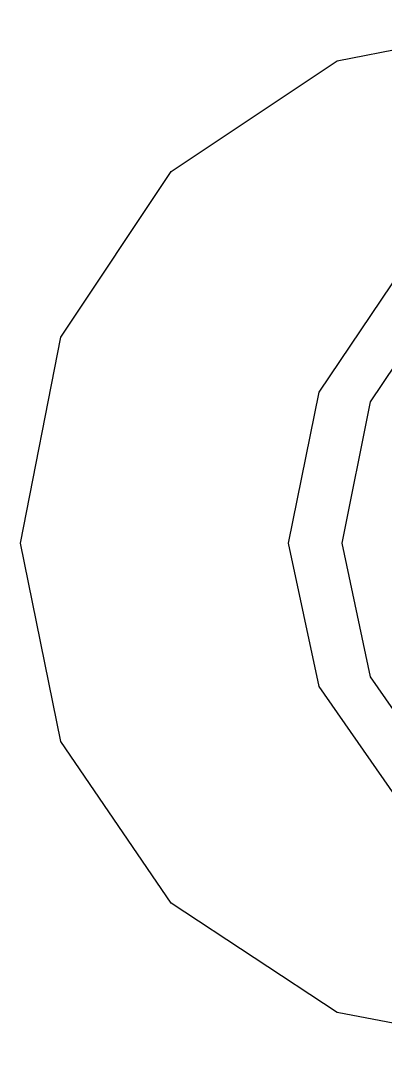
# Model space of a CAD drawing. Extents: x -3 to 195, y 86 to 226.
# Drawn here: x -3.477 to -2.247, y 222.292 to 225.769 of the extents above; entities that cross this region are included whole.
import ezdxf

# ---------------------------------------------------------------- set-up
doc = ezdxf.new("R2010")
doc.units = 0

msp = doc.modelspace()

# ---------------------------------------------------------------- linework, layer by layer
at = {"layer": 'Layer 1'}
for p, q in [((-2.410179, 225.633603), (-1.71591, 225.76907)), ((-2.410179, 225.633603), (-1.71591, 225.76907)), ((-2.410179, 225.633603), (-1.71591, 225.76907)), ((-2.410179, 225.633603), (-1.71591, 225.76907)), ((-2.96898, 225.261068), (-2.410179, 225.633603)), ((-2.96898, 225.261068), (-2.410179, 225.633603)), ((-2.96898, 225.261068), (-2.410179, 225.633603)), ((-2.96898, 225.261068), (-2.410179, 225.633603)), ((-3.341513, 224.702267), (-2.96898, 225.261068)), ((-3.341513, 224.702267), (-2.96898, 225.261068)), ((-3.341513, 224.702267), (-2.96898, 225.261068)), ((-3.341513, 224.702267), (-2.96898, 225.261068)), ((-2.470849, 224.517411), (-2.190038, 224.933688)), ((-2.29799, 224.48425), (-2.03764, 224.8716)), ((-2.29799, 224.48425), (-2.03764, 224.8716)), ((-3.47698, 224.008), (-3.341513, 224.702267)), ((-3.47698, 224.008), (-3.341513, 224.702267)), ((-3.47698, 224.008), (-3.341513, 224.702267)), ((-3.47698, 224.008), (-3.341513, 224.702267)), ((-2.57386, 224.008), (-2.470849, 224.517411)), ((-2.39324, 224.008), (-2.29799, 224.48425)), ((-2.39324, 224.008), (-2.29799, 224.48425)), ((-3.341513, 223.339839), (-3.47698, 224.008)), ((-3.341513, 223.339839), (-3.47698, 224.008)), ((-3.341513, 223.339839), (-3.47698, 224.008)), ((-3.341513, 223.339839), (-3.47698, 224.008)), ((-2.470849, 223.524891), (-2.57386, 224.008)), ((-2.29799, 223.557858), (-2.39324, 224.008)), ((-2.29799, 223.557858), (-2.39324, 224.008)), ((-2.03764, 223.183915), (-2.29799, 223.557858)), ((-2.03764, 223.183915), (-2.29799, 223.557858)), ((-2.190039, 223.122125), (-2.470849, 223.524891)), ((-2.968978, 222.794445), (-3.341513, 223.339839)), ((-2.968978, 222.794445), (-3.341513, 223.339839)), ((-2.968978, 222.794445), (-3.341513, 223.339839)), ((-2.968978, 222.794445), (-3.341513, 223.339839)), ((-2.410177, 222.426851), (-2.968978, 222.794445)), ((-2.410177, 222.426851), (-2.968978, 222.794445)), ((-2.410177, 222.426851), (-2.968978, 222.794445)), ((-2.410177, 222.426851), (-2.968978, 222.794445)), ((-1.71591, 222.29209), (-2.410177, 222.426851)), ((-1.71591, 222.29209), (-2.410177, 222.426851)), ((-1.71591, 222.29209), (-2.410177, 222.426851)), ((-1.71591, 222.29209), (-2.410177, 222.426851))]:
    msp.add_line(p, q, dxfattribs=at)

doc.saveas('drawing.dxf')
